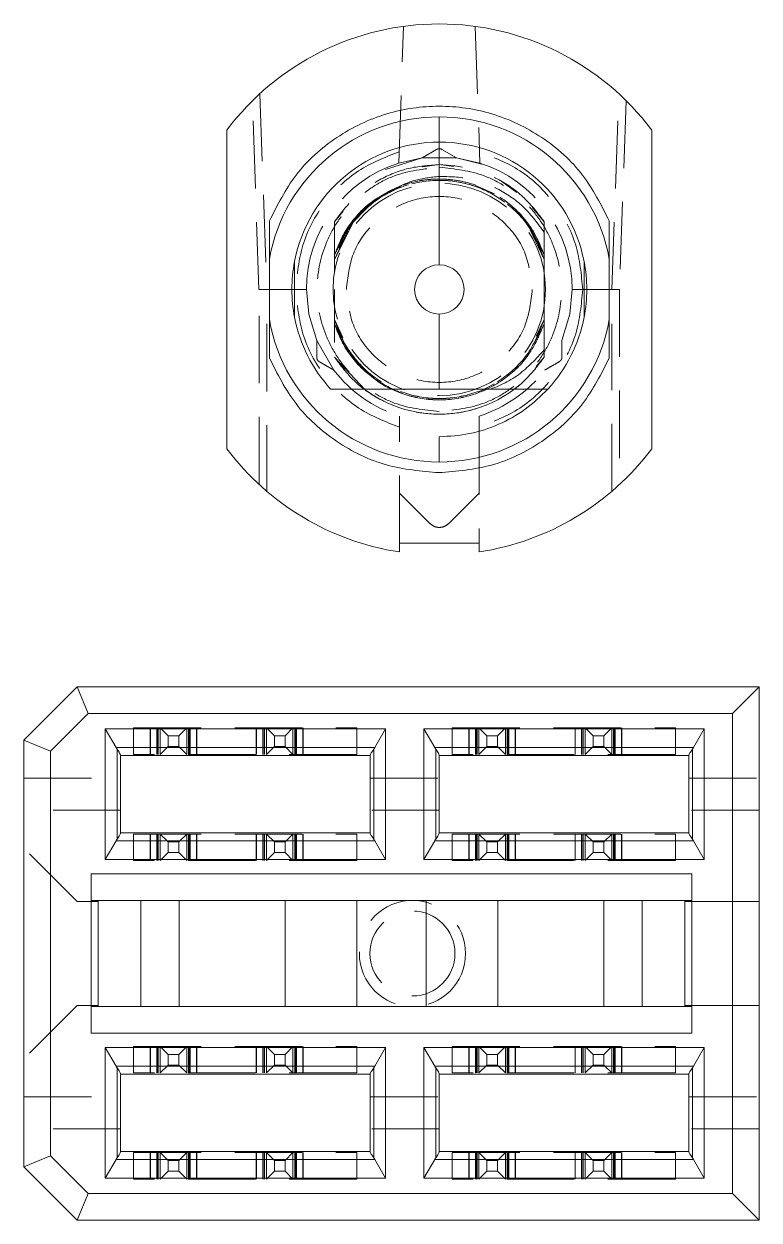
# Model space of a CAD drawing. Header units: millimetres. Extents: x 5 to 589, y 5 to 415.
# Drawn here: x 153.85 to 167.69, y 303.46 to 325.99 of the extents above; entities that cross this region are included whole.
import ezdxf

# ---------------------------------------------------------------- set-up
doc = ezdxf.new("R2010")
doc.units = ezdxf.units.MM
doc.linetypes.add('HIDDEN', pattern=[1.905, 1.27, -0.635])

msp = doc.modelspace()

# ---------------------------------------------------------------- linework, layer by layer
at = {"color": 7, "linetype": 'HIDDEN', "lineweight": 0}
for p, q in [((160.907, 323.369), (160.997, 325.943)), ((162.347, 325.943), (162.437, 323.369)), ((158.293, 324.675), (158.422, 320.989)), ((164.922, 320.989), (165.051, 324.675)), ((158.277, 320.989), (158.153, 324.541)), ((165.19, 324.541), (165.066, 320.989)), ((161.349, 323.468), (160.661, 323.248)), ((160.907, 323.369), (161.349, 323.468)), ((161.349, 323.468), (161.622, 323.625)), ((161.995, 323.468), (161.349, 323.468)), ((161.722, 323.625), (161.995, 323.468)), ((161.995, 323.468), (162.437, 323.369)), ((162.473, 323.349), (161.995, 323.468)), ((161.672, 323.339), (161.348, 323.298)), ((161.672, 323.339), (161.362, 323.3)), ((161.937, 323.306), (161.672, 323.339)), ((163.129, 322.813), (162.847, 323.024)), ((162.712, 322.79), (162.351, 322.948)), ((159.862, 322.46), (159.697, 322.262)), ((159.814, 322.402), (159.697, 322.262)), ((163.647, 322.262), (163.418, 322.536)), ((159.697, 321.99), (159.697, 322.262)), ((159.697, 322.262), (159.697, 321.64)), ((159.697, 321.555), (160.058, 322.26)), ((159.697, 321.64), (159.961, 322.154)), ((159.961, 322.154), (159.697, 321.64)), ((159.697, 321.64), (159.961, 322.154)), ((163.647, 321.64), (163.384, 322.152)), ((163.384, 322.111), (163.647, 321.555)), ((163.647, 321.555), (163.384, 322.111)), ((163.384, 322.111), (163.647, 321.555)), ((163.647, 321.555), (163.384, 322.111)), ((163.647, 321.64), (163.647, 322.262)), ((159.927, 322.087), (159.697, 321.64)), ((159.697, 321.555), (159.948, 322.087)), ((159.948, 322.087), (159.697, 321.555)), ((159.697, 321.555), (159.948, 322.087)), ((159.948, 322.087), (159.697, 321.555)), ((159.697, 321.555), (159.918, 322.025)), ((159.918, 322.025), (159.697, 321.555)), ((163.647, 321.304), (163.647, 322.062)), ((163.647, 322.062), (163.647, 321.64)), ((158.947, 321.513), (158.947, 321.513)), ((159.697, 321.555), (159.697, 321.304)), ((163.647, 320.674), (163.647, 321.304)), ((158.422, 320.989), (158.278, 320.989)), ((158.278, 317.318), (158.278, 320.989)), ((158.972, 320.989), (158.422, 320.989)), ((158.972, 320.989), (159.172, 320.989)), ((159.697, 320.989), (159.697, 320.721)), ((164.172, 320.989), (164.372, 320.989)), ((164.922, 320.989), (164.372, 320.989)), ((164.922, 320.989), (165.066, 320.989)), ((165.066, 320.989), (165.066, 317.318)), ((159.697, 320.907), (159.697, 320.674)), ((159.697, 320.674), (159.697, 320.423)), ((163.647, 319.715), (163.647, 320.674)), ((158.422, 320.339), (158.422, 317.189)), ((159.857, 320.084), (159.697, 320.423)), ((159.697, 320.423), (159.857, 320.084)), ((159.697, 319.988), (159.697, 320.338)), ((159.991, 319.766), (159.697, 320.338)), ((159.991, 319.766), (159.697, 320.338)), ((159.697, 320.338), (159.821, 320.097)), ((163.485, 320.023), (163.647, 320.338)), ((163.647, 320.423), (163.497, 320.106)), ((163.499, 320.11), (163.647, 320.423)), ((163.647, 319.988), (163.647, 320.338)), ((163.647, 320.338), (163.647, 319.988)), ((164.922, 317.189), (164.922, 320.339)), ((159.364, 320.029), (159.686, 319.47)), ((163.98, 320.029), (163.98, 319.714)), ((160.274, 319.1), (159.697, 319.715)), ((159.697, 319.715), (159.895, 319.479)), ((163.498, 319.537), (163.647, 319.715)), ((159.686, 319.47), (159.414, 319.627)), ((160.922, 316.214), (160.922, 318.395)), ((162.422, 318.395), (162.422, 316.214)), ((161.495, 316.581), (160.922, 317.154)), ((162.422, 317.154), (161.849, 316.581)), ((155.917, 312.234), (155.917, 312.734)), ((155.917, 312.734), (160.117, 312.734)), ((156.227, 312.734), (156.227, 312.234)), ((156.232, 312.234), (156.232, 312.734)), ((156.352, 312.234), (156.352, 312.734)), ((156.352, 312.734), (156.352, 312.234)), ((156.372, 312.734), (156.372, 312.234)), ((156.382, 312.234), (156.382, 312.734)), ((156.382, 312.234), (156.382, 312.734)), ((156.417, 312.234), (156.417, 312.734)), ((156.417, 312.734), (156.567, 312.584)), ((156.917, 312.734), (156.767, 312.584)), ((156.917, 312.734), (156.917, 312.234)), ((156.952, 312.734), (156.952, 312.234)), ((156.952, 312.734), (156.952, 312.234)), ((156.962, 312.734), (156.962, 312.234)), ((156.981, 312.234), (156.981, 312.734)), ((156.982, 312.734), (156.982, 312.234)), ((157.102, 312.734), (157.102, 312.234)), ((157.107, 312.234), (157.107, 312.734)), ((158.227, 312.734), (158.227, 312.234)), ((158.232, 312.234), (158.232, 312.734)), ((158.352, 312.234), (158.352, 312.734)), ((158.352, 312.734), (158.352, 312.234)), ((158.372, 312.734), (158.372, 312.234)), ((158.382, 312.234), (158.382, 312.734)), ((158.382, 312.234), (158.382, 312.734)), ((158.417, 312.234), (158.417, 312.734)), ((158.417, 312.734), (158.567, 312.584)), ((158.767, 312.584), (158.917, 312.734)), ((158.917, 312.734), (158.917, 312.234)), ((158.952, 312.734), (158.952, 312.234)), ((158.952, 312.734), (158.952, 312.234)), ((158.962, 312.734), (158.962, 312.234)), ((158.981, 312.234), (158.981, 312.734)), ((158.982, 312.734), (158.982, 312.234)), ((159.102, 312.734), (159.102, 312.234)), ((159.107, 312.234), (159.107, 312.734)), ((160.117, 312.734), (160.117, 312.234)), ((161.917, 312.234), (161.917, 312.734)), ((161.917, 312.734), (166.117, 312.734)), ((162.227, 312.734), (162.227, 312.234)), ((162.232, 312.234), (162.232, 312.734)), ((162.352, 312.234), (162.352, 312.734)), ((162.352, 312.734), (162.352, 312.234)), ((162.372, 312.734), (162.372, 312.234)), ((162.382, 312.234), (162.382, 312.734)), ((162.382, 312.234), (162.382, 312.734)), ((162.417, 312.234), (162.417, 312.734)), ((162.417, 312.734), (162.567, 312.584)), ((162.917, 312.734), (162.767, 312.584)), ((162.917, 312.734), (162.917, 312.234)), ((162.952, 312.734), (162.952, 312.234)), ((162.952, 312.734), (162.952, 312.234)), ((162.962, 312.734), (162.962, 312.234)), ((162.981, 312.234), (162.981, 312.734)), ((162.982, 312.734), (162.982, 312.234)), ((163.102, 312.734), (163.102, 312.234)), ((163.107, 312.234), (163.107, 312.734)), ((164.227, 312.734), (164.227, 312.234)), ((164.232, 312.234), (164.232, 312.734)), ((164.352, 312.234), (164.352, 312.734)), ((164.352, 312.734), (164.352, 312.234)), ((164.372, 312.734), (164.372, 312.234)), ((164.382, 312.234), (164.382, 312.734)), ((164.382, 312.234), (164.382, 312.734)), ((164.417, 312.234), (164.417, 312.734)), ((164.417, 312.734), (164.567, 312.584)), ((164.767, 312.584), (164.917, 312.734)), ((164.917, 312.734), (164.917, 312.234)), ((164.952, 312.734), (164.952, 312.234)), ((164.952, 312.734), (164.952, 312.234)), ((164.962, 312.734), (164.962, 312.234)), ((164.981, 312.234), (164.981, 312.734)), ((164.982, 312.734), (164.982, 312.234)), ((165.102, 312.734), (165.102, 312.234)), ((165.107, 312.234), (165.107, 312.734)), ((166.117, 312.734), (166.117, 312.234)), ((156.767, 312.584), (156.567, 312.584)), ((156.567, 312.584), (156.567, 312.384)), ((156.767, 312.584), (156.767, 312.384)), ((158.567, 312.584), (158.767, 312.584)), ((158.567, 312.584), (158.567, 312.384)), ((158.767, 312.584), (158.767, 312.384)), ((162.767, 312.584), (162.567, 312.584)), ((162.567, 312.584), (162.567, 312.384)), ((162.767, 312.584), (162.767, 312.384)), ((164.567, 312.584), (164.767, 312.584)), ((164.567, 312.584), (164.567, 312.384)), ((164.767, 312.584), (164.767, 312.384)), ((160.117, 312.234), (155.917, 312.234)), ((156.417, 312.234), (156.567, 312.384)), ((156.567, 312.384), (156.767, 312.384)), ((156.767, 312.384), (156.917, 312.234)), ((158.567, 312.384), (158.417, 312.234)), ((158.567, 312.384), (158.767, 312.384)), ((158.767, 312.384), (158.917, 312.234)), ((166.117, 312.234), (161.917, 312.234)), ((162.417, 312.234), (162.567, 312.384)), ((162.567, 312.384), (162.767, 312.384)), ((162.767, 312.384), (162.917, 312.234)), ((164.567, 312.384), (164.417, 312.234)), ((164.567, 312.384), (164.767, 312.384)), ((164.767, 312.384), (164.917, 312.234)), ((153.852, 311.784), (155.672, 311.784)), ((160.372, 311.784), (161.672, 311.784)), ((166.372, 311.784), (167.692, 311.784)), ((155.672, 311.184), (153.852, 311.184)), ((161.672, 311.184), (160.372, 311.184)), ((167.692, 311.184), (166.372, 311.184)), ((155.917, 310.234), (155.917, 310.734)), ((155.917, 310.734), (160.117, 310.734)), ((156.227, 310.734), (156.227, 310.234)), ((156.232, 310.234), (156.232, 310.734)), ((156.352, 310.234), (156.352, 310.734)), ((156.352, 310.734), (156.352, 310.234)), ((156.372, 310.734), (156.372, 310.234)), ((156.382, 310.234), (156.382, 310.734)), ((156.382, 310.234), (156.382, 310.734)), ((156.417, 310.234), (156.417, 310.734)), ((156.417, 310.734), (156.567, 310.584)), ((156.917, 310.734), (156.767, 310.584)), ((156.917, 310.734), (156.917, 310.234)), ((156.952, 310.734), (156.952, 310.234)), ((156.952, 310.734), (156.952, 310.234)), ((156.962, 310.734), (156.962, 310.234)), ((156.981, 310.234), (156.981, 310.734)), ((156.982, 310.734), (156.982, 310.234)), ((157.102, 310.734), (157.102, 310.234)), ((157.107, 310.234), (157.107, 310.734)), ((158.227, 310.734), (158.227, 310.234)), ((158.232, 310.234), (158.232, 310.734)), ((158.352, 310.234), (158.352, 310.734)), ((158.352, 310.734), (158.352, 310.234)), ((158.372, 310.734), (158.372, 310.234)), ((158.382, 310.234), (158.382, 310.734)), ((158.382, 310.234), (158.382, 310.734)), ((158.417, 310.234), (158.417, 310.734)), ((158.417, 310.734), (158.567, 310.584)), ((158.767, 310.584), (158.917, 310.734)), ((158.917, 310.734), (158.917, 310.234)), ((158.952, 310.734), (158.952, 310.234)), ((158.952, 310.734), (158.952, 310.234)), ((158.962, 310.734), (158.962, 310.234)), ((158.981, 310.234), (158.981, 310.734)), ((158.982, 310.734), (158.982, 310.234)), ((159.102, 310.734), (159.102, 310.234)), ((159.107, 310.234), (159.107, 310.734)), ((160.117, 310.734), (160.117, 310.234)), ((161.917, 310.234), (161.917, 310.734)), ((161.917, 310.734), (166.117, 310.734)), ((162.227, 310.734), (162.227, 310.234)), ((162.232, 310.234), (162.232, 310.734)), ((162.352, 310.234), (162.352, 310.734)), ((162.352, 310.734), (162.352, 310.234)), ((162.372, 310.734), (162.372, 310.234)), ((162.382, 310.234), (162.382, 310.734)), ((162.382, 310.234), (162.382, 310.734)), ((162.417, 310.234), (162.417, 310.734)), ((162.417, 310.734), (162.567, 310.584)), ((162.917, 310.734), (162.767, 310.584)), ((162.917, 310.734), (162.917, 310.234)), ((162.952, 310.734), (162.952, 310.234)), ((162.952, 310.734), (162.952, 310.234)), ((162.962, 310.734), (162.962, 310.234)), ((162.981, 310.234), (162.981, 310.734)), ((162.982, 310.734), (162.982, 310.234)), ((163.102, 310.734), (163.102, 310.234)), ((163.107, 310.234), (163.107, 310.734)), ((164.227, 310.734), (164.227, 310.234)), ((164.232, 310.234), (164.232, 310.734)), ((164.352, 310.234), (164.352, 310.734)), ((164.352, 310.734), (164.352, 310.234)), ((164.372, 310.734), (164.372, 310.234)), ((164.382, 310.234), (164.382, 310.734)), ((164.382, 310.234), (164.382, 310.734)), ((164.417, 310.234), (164.417, 310.734)), ((164.417, 310.734), (164.567, 310.584)), ((164.767, 310.584), (164.917, 310.734)), ((164.917, 310.734), (164.917, 310.234)), ((164.952, 310.734), (164.952, 310.234)), ((164.952, 310.734), (164.952, 310.234)), ((164.962, 310.734), (164.962, 310.234)), ((164.981, 310.234), (164.981, 310.734)), ((164.982, 310.734), (164.982, 310.234)), ((165.102, 310.734), (165.102, 310.234)), ((165.107, 310.234), (165.107, 310.734)), ((166.117, 310.734), (166.117, 310.234)), ((154.852, 309.464), (153.852, 310.464)), ((156.567, 310.584), (156.567, 310.384)), ((156.767, 310.584), (156.567, 310.584)), ((156.767, 310.584), (156.767, 310.384)), ((158.567, 310.584), (158.767, 310.584)), ((158.567, 310.584), (158.567, 310.384)), ((158.767, 310.584), (158.767, 310.384)), ((162.767, 310.584), (162.567, 310.584)), ((162.567, 310.584), (162.567, 310.384)), ((162.767, 310.584), (162.767, 310.384)), ((164.567, 310.584), (164.767, 310.584)), ((164.567, 310.584), (164.567, 310.384)), ((164.767, 310.584), (164.767, 310.384)), ((160.117, 310.234), (155.917, 310.234)), ((156.417, 310.234), (156.567, 310.384)), ((156.567, 310.384), (156.767, 310.384)), ((156.767, 310.384), (156.917, 310.234)), ((158.567, 310.384), (158.417, 310.234)), ((158.567, 310.384), (158.767, 310.384)), ((158.767, 310.384), (158.917, 310.234)), ((166.117, 310.234), (161.917, 310.234)), ((162.417, 310.234), (162.567, 310.384)), ((162.567, 310.384), (162.767, 310.384)), ((162.767, 310.384), (162.917, 310.234)), ((164.567, 310.384), (164.417, 310.234)), ((164.567, 310.384), (164.767, 310.384)), ((164.767, 310.384), (164.917, 310.234)), ((155.116, 309.464), (154.852, 309.464)), ((167.692, 309.464), (166.428, 309.464)), ((154.852, 307.504), (153.852, 306.504)), ((154.852, 307.504), (155.116, 307.504)), ((167.692, 307.504), (166.428, 307.504)), ((155.917, 306.234), (155.917, 306.734)), ((155.917, 306.734), (160.117, 306.734)), ((156.227, 306.734), (156.227, 306.234)), ((156.232, 306.234), (156.232, 306.734)), ((156.352, 306.234), (156.352, 306.734)), ((156.352, 306.734), (156.352, 306.234)), ((156.372, 306.734), (156.372, 306.234)), ((156.382, 306.234), (156.382, 306.734)), ((156.382, 306.234), (156.382, 306.734)), ((156.417, 306.234), (156.417, 306.734)), ((156.417, 306.734), (156.567, 306.584)), ((156.567, 306.584), (156.567, 306.384)), ((156.767, 306.584), (156.567, 306.584)), ((156.917, 306.734), (156.767, 306.584)), ((156.767, 306.584), (156.767, 306.384)), ((156.917, 306.734), (156.917, 306.234)), ((156.952, 306.734), (156.952, 306.234)), ((156.952, 306.734), (156.952, 306.234)), ((156.962, 306.734), (156.962, 306.234)), ((156.981, 306.234), (156.981, 306.734)), ((156.982, 306.734), (156.982, 306.234)), ((157.102, 306.734), (157.102, 306.234)), ((157.107, 306.234), (157.107, 306.734)), ((158.227, 306.734), (158.227, 306.234)), ((158.232, 306.234), (158.232, 306.734)), ((158.352, 306.234), (158.352, 306.734)), ((158.352, 306.734), (158.352, 306.234)), ((158.372, 306.734), (158.372, 306.234)), ((158.382, 306.234), (158.382, 306.734)), ((158.382, 306.234), (158.382, 306.734)), ((158.417, 306.234), (158.417, 306.734)), ((158.417, 306.734), (158.567, 306.584)), ((158.567, 306.584), (158.767, 306.584)), ((158.567, 306.584), (158.567, 306.384)), ((158.767, 306.584), (158.917, 306.734)), ((158.767, 306.584), (158.767, 306.384)), ((158.917, 306.734), (158.917, 306.234)), ((158.952, 306.734), (158.952, 306.234)), ((158.952, 306.734), (158.952, 306.234)), ((158.962, 306.734), (158.962, 306.234)), ((158.981, 306.234), (158.981, 306.734)), ((158.982, 306.734), (158.982, 306.234)), ((159.102, 306.734), (159.102, 306.234)), ((159.107, 306.234), (159.107, 306.734)), ((160.117, 306.734), (160.117, 306.234)), ((161.917, 306.234), (161.917, 306.734)), ((161.917, 306.734), (166.117, 306.734)), ((162.227, 306.734), (162.227, 306.234)), ((162.232, 306.234), (162.232, 306.734)), ((162.352, 306.234), (162.352, 306.734)), ((162.352, 306.734), (162.352, 306.234)), ((162.372, 306.734), (162.372, 306.234)), ((162.382, 306.234), (162.382, 306.734)), ((162.382, 306.234), (162.382, 306.734)), ((162.417, 306.234), (162.417, 306.734)), ((162.417, 306.734), (162.567, 306.584)), ((162.767, 306.584), (162.567, 306.584)), ((162.567, 306.584), (162.567, 306.384)), ((162.917, 306.734), (162.767, 306.584)), ((162.767, 306.584), (162.767, 306.384)), ((162.917, 306.734), (162.917, 306.234)), ((162.952, 306.734), (162.952, 306.234)), ((162.952, 306.734), (162.952, 306.234)), ((162.962, 306.734), (162.962, 306.234)), ((162.981, 306.234), (162.981, 306.734)), ((162.982, 306.734), (162.982, 306.234)), ((163.102, 306.734), (163.102, 306.234)), ((163.107, 306.234), (163.107, 306.734)), ((164.227, 306.734), (164.227, 306.234)), ((164.232, 306.234), (164.232, 306.734)), ((164.352, 306.234), (164.352, 306.734)), ((164.352, 306.734), (164.352, 306.234)), ((164.372, 306.734), (164.372, 306.234)), ((164.382, 306.234), (164.382, 306.734)), ((164.382, 306.234), (164.382, 306.734)), ((164.417, 306.234), (164.417, 306.734)), ((164.417, 306.734), (164.567, 306.584)), ((164.567, 306.584), (164.767, 306.584)), ((164.567, 306.584), (164.567, 306.384)), ((164.767, 306.584), (164.917, 306.734)), ((164.767, 306.584), (164.767, 306.384)), ((164.917, 306.734), (164.917, 306.234)), ((164.952, 306.734), (164.952, 306.234)), ((164.952, 306.734), (164.952, 306.234)), ((164.962, 306.734), (164.962, 306.234)), ((164.981, 306.234), (164.981, 306.734)), ((164.982, 306.734), (164.982, 306.234)), ((165.102, 306.734), (165.102, 306.234)), ((165.107, 306.234), (165.107, 306.734)), ((166.117, 306.734), (166.117, 306.234)), ((156.417, 306.234), (156.567, 306.384)), ((156.567, 306.384), (156.767, 306.384)), ((156.767, 306.384), (156.917, 306.234)), ((158.567, 306.384), (158.417, 306.234)), ((158.567, 306.384), (158.767, 306.384)), ((158.767, 306.384), (158.917, 306.234)), ((162.417, 306.234), (162.567, 306.384)), ((162.567, 306.384), (162.767, 306.384)), ((162.767, 306.384), (162.917, 306.234)), ((164.567, 306.384), (164.417, 306.234)), ((164.567, 306.384), (164.767, 306.384)), ((164.767, 306.384), (164.917, 306.234)), ((160.117, 306.234), (155.917, 306.234)), ((166.117, 306.234), (161.917, 306.234)), ((153.852, 305.784), (155.672, 305.784)), ((160.372, 305.784), (161.672, 305.784)), ((166.372, 305.784), (167.692, 305.784)), ((155.672, 305.184), (153.852, 305.184)), ((161.672, 305.184), (160.372, 305.184)), ((167.692, 305.184), (166.372, 305.184)), ((155.917, 304.234), (155.917, 304.734)), ((155.917, 304.734), (160.117, 304.734)), ((156.227, 304.734), (156.227, 304.234)), ((156.232, 304.234), (156.232, 304.734)), ((156.352, 304.234), (156.352, 304.734)), ((156.352, 304.734), (156.352, 304.234)), ((156.372, 304.734), (156.372, 304.234)), ((156.382, 304.234), (156.382, 304.734)), ((156.382, 304.234), (156.382, 304.734)), ((156.417, 304.234), (156.417, 304.734)), ((156.417, 304.734), (156.567, 304.584)), ((156.567, 304.584), (156.567, 304.384)), ((156.767, 304.584), (156.567, 304.584)), ((156.917, 304.734), (156.767, 304.584)), ((156.767, 304.584), (156.767, 304.384)), ((156.917, 304.734), (156.917, 304.234)), ((156.952, 304.734), (156.952, 304.234)), ((156.952, 304.734), (156.952, 304.234)), ((156.962, 304.734), (156.962, 304.234)), ((156.981, 304.234), (156.981, 304.734)), ((156.982, 304.734), (156.982, 304.234)), ((157.102, 304.734), (157.102, 304.234)), ((157.107, 304.234), (157.107, 304.734)), ((158.227, 304.734), (158.227, 304.234)), ((158.232, 304.234), (158.232, 304.734)), ((158.352, 304.234), (158.352, 304.734)), ((158.352, 304.734), (158.352, 304.234)), ((158.372, 304.734), (158.372, 304.234)), ((158.382, 304.234), (158.382, 304.734)), ((158.382, 304.234), (158.382, 304.734)), ((158.417, 304.234), (158.417, 304.734)), ((158.417, 304.734), (158.567, 304.584)), ((158.567, 304.584), (158.767, 304.584)), ((158.567, 304.584), (158.567, 304.384)), ((158.767, 304.584), (158.917, 304.734)), ((158.767, 304.584), (158.767, 304.384)), ((158.917, 304.734), (158.917, 304.234)), ((158.952, 304.734), (158.952, 304.234)), ((158.952, 304.734), (158.952, 304.234)), ((158.962, 304.734), (158.962, 304.234)), ((158.981, 304.234), (158.981, 304.734)), ((158.982, 304.734), (158.982, 304.234)), ((159.102, 304.734), (159.102, 304.234)), ((159.107, 304.234), (159.107, 304.734)), ((160.117, 304.734), (160.117, 304.234)), ((161.917, 304.234), (161.917, 304.734)), ((161.917, 304.734), (166.117, 304.734)), ((162.227, 304.734), (162.227, 304.234)), ((162.232, 304.234), (162.232, 304.734)), ((162.352, 304.234), (162.352, 304.734)), ((162.352, 304.734), (162.352, 304.234)), ((162.372, 304.734), (162.372, 304.234)), ((162.382, 304.234), (162.382, 304.734)), ((162.382, 304.234), (162.382, 304.734)), ((162.417, 304.234), (162.417, 304.734)), ((162.417, 304.734), (162.567, 304.584)), ((162.767, 304.584), (162.567, 304.584)), ((162.567, 304.584), (162.567, 304.384)), ((162.917, 304.734), (162.767, 304.584)), ((162.767, 304.584), (162.767, 304.384)), ((162.917, 304.734), (162.917, 304.234)), ((162.952, 304.734), (162.952, 304.234)), ((162.952, 304.734), (162.952, 304.234)), ((162.962, 304.734), (162.962, 304.234)), ((162.981, 304.234), (162.981, 304.734)), ((162.982, 304.734), (162.982, 304.234)), ((163.102, 304.734), (163.102, 304.234)), ((163.107, 304.234), (163.107, 304.734)), ((164.227, 304.734), (164.227, 304.234)), ((164.232, 304.234), (164.232, 304.734)), ((164.352, 304.234), (164.352, 304.734)), ((164.352, 304.734), (164.352, 304.234)), ((164.372, 304.734), (164.372, 304.234)), ((164.382, 304.234), (164.382, 304.734)), ((164.382, 304.234), (164.382, 304.734)), ((164.417, 304.234), (164.417, 304.734)), ((164.417, 304.734), (164.567, 304.584)), ((164.567, 304.584), (164.767, 304.584)), ((164.567, 304.584), (164.567, 304.384)), ((164.767, 304.584), (164.917, 304.734)), ((164.767, 304.584), (164.767, 304.384)), ((164.917, 304.734), (164.917, 304.234)), ((164.952, 304.734), (164.952, 304.234)), ((164.952, 304.734), (164.952, 304.234)), ((164.962, 304.734), (164.962, 304.234)), ((164.981, 304.234), (164.981, 304.734)), ((164.982, 304.734), (164.982, 304.234)), ((165.102, 304.734), (165.102, 304.234)), ((165.107, 304.234), (165.107, 304.734)), ((166.117, 304.734), (166.117, 304.234)), ((156.417, 304.234), (156.567, 304.384)), ((156.567, 304.384), (156.767, 304.384)), ((156.767, 304.384), (156.917, 304.234)), ((158.567, 304.384), (158.417, 304.234)), ((158.567, 304.384), (158.767, 304.384)), ((158.767, 304.384), (158.917, 304.234)), ((162.417, 304.234), (162.567, 304.384)), ((162.567, 304.384), (162.767, 304.384)), ((162.767, 304.384), (162.917, 304.234)), ((164.567, 304.384), (164.417, 304.234)), ((164.567, 304.384), (164.767, 304.384)), ((164.767, 304.384), (164.917, 304.234)), ((160.117, 304.234), (155.917, 304.234)), ((166.117, 304.234), (161.917, 304.234))]:
    msp.add_line(p, q, dxfattribs=at)
at = {"color": 7, "linetype": 'Continuous', "lineweight": 15}
for p, q in [((161.672, 323.764), (161.672, 324.239)), ((157.672, 323.989), (157.672, 317.989)), ((165.672, 317.989), (165.672, 323.989)), ((161.672, 323.764), (161.672, 321.454)), ((161.672, 320.524), (161.672, 319.114)), ((161.672, 317.739), (161.672, 318.214)), ((160.922, 316.214), (162.422, 316.214)), ((160.922, 316.045), (160.922, 316.214)), ((162.422, 316.045), (162.422, 316.214)), ((154.852, 313.504), (153.852, 312.504)), ((155.059, 313.004), (154.852, 313.504)), ((167.692, 313.504), (154.852, 313.504)), ((167.692, 313.504), (167.192, 313.004)), ((167.692, 303.464), (167.692, 313.504)), ((154.352, 312.297), (155.059, 313.004)), ((167.192, 313.004), (155.059, 313.004)), ((167.192, 303.964), (167.192, 313.004)), ((155.383, 312.714), (160.661, 312.714)), ((155.383, 312.714), (155.587, 312.36)), ((155.383, 310.254), (155.383, 312.714)), ((160.661, 312.714), (160.456, 312.36)), ((160.661, 312.714), (160.661, 310.254)), ((161.383, 312.714), (166.661, 312.714)), ((161.383, 310.254), (161.383, 312.714)), ((161.383, 312.714), (161.587, 312.36)), ((166.661, 312.714), (166.456, 312.36)), ((166.661, 312.714), (166.661, 310.254)), ((154.352, 312.297), (153.852, 312.504)), ((153.852, 304.464), (153.852, 312.504)), ((154.352, 312.297), (154.352, 304.671)), ((160.456, 312.36), (155.587, 312.36)), ((155.605, 312.332), (155.605, 310.635)), ((155.672, 310.749), (155.672, 312.219)), ((160.372, 312.214), (155.672, 312.214)), ((160.372, 310.749), (160.372, 312.219)), ((160.439, 312.332), (160.439, 310.635)), ((166.456, 312.36), (161.587, 312.36)), ((161.605, 312.332), (161.605, 310.635)), ((161.672, 310.749), (161.672, 312.219)), ((166.372, 312.214), (161.672, 312.214)), ((166.372, 310.749), (166.372, 312.219)), ((166.439, 312.332), (166.439, 310.635)), ((160.372, 310.754), (155.672, 310.754)), ((166.372, 310.754), (161.672, 310.754)), ((155.587, 310.607), (155.383, 310.254)), ((155.587, 310.607), (160.456, 310.607)), ((160.456, 310.607), (160.661, 310.254)), ((161.383, 310.254), (161.587, 310.607)), ((161.587, 310.607), (166.456, 310.607)), ((166.456, 310.607), (166.661, 310.254)), ((160.661, 310.254), (155.383, 310.254)), ((166.661, 310.254), (161.383, 310.254)), ((155.116, 309.984), (166.428, 309.984)), ((155.116, 306.984), (155.116, 309.984)), ((166.428, 309.984), (166.428, 306.984)), ((155.116, 309.484), (166.428, 309.484)), ((155.252, 309.464), (155.116, 309.464)), ((155.252, 309.484), (155.252, 309.464)), ((155.252, 307.504), (155.252, 309.464)), ((156.052, 307.484), (156.052, 309.484)), ((156.772, 307.484), (156.772, 309.484)), ((158.772, 307.484), (158.772, 309.484)), ((160.122, 307.484), (160.122, 309.484)), ((161.422, 307.484), (161.422, 309.484)), ((162.772, 307.484), (162.772, 309.484)), ((164.772, 309.484), (164.772, 307.484)), ((165.492, 309.484), (165.492, 307.484)), ((166.292, 309.484), (166.292, 309.464)), ((166.428, 309.464), (166.292, 309.464)), ((166.292, 307.504), (166.292, 309.464)), ((155.252, 307.504), (155.116, 307.504)), ((155.116, 307.484), (166.428, 307.484)), ((155.252, 307.504), (155.252, 307.484)), ((166.292, 307.504), (166.292, 307.484)), ((166.428, 307.504), (166.292, 307.504)), ((166.428, 306.984), (155.116, 306.984)), ((155.383, 306.714), (160.661, 306.714)), ((155.383, 304.254), (155.383, 306.714)), ((155.383, 306.714), (155.587, 306.36)), ((160.456, 306.36), (160.661, 306.714)), ((160.661, 306.714), (160.661, 304.254)), ((161.383, 306.714), (166.661, 306.714)), ((161.383, 304.254), (161.383, 306.714)), ((161.383, 306.714), (161.587, 306.36)), ((166.661, 306.714), (166.456, 306.36)), ((166.661, 306.714), (166.661, 304.254)), ((155.587, 306.36), (160.456, 306.36)), ((161.587, 306.36), (166.456, 306.36)), ((155.605, 306.332), (155.605, 304.635)), ((155.672, 304.749), (155.672, 306.219)), ((155.672, 306.214), (160.372, 306.214)), ((160.372, 306.219), (160.372, 304.749)), ((160.439, 306.332), (160.439, 304.635)), ((161.605, 306.332), (161.605, 304.635)), ((161.672, 304.749), (161.672, 306.219)), ((161.672, 306.214), (166.372, 306.214)), ((166.372, 306.219), (166.372, 304.749)), ((166.439, 306.332), (166.439, 304.635)), ((153.852, 304.464), (154.352, 304.671)), ((154.352, 304.671), (155.059, 303.964)), ((155.587, 304.607), (155.383, 304.254)), ((155.587, 304.607), (160.456, 304.607)), ((160.372, 304.754), (155.672, 304.754)), ((160.456, 304.607), (160.661, 304.254)), ((161.587, 304.607), (161.383, 304.254)), ((161.587, 304.607), (166.456, 304.607)), ((166.372, 304.754), (161.672, 304.754)), ((166.456, 304.607), (166.661, 304.254)), ((154.852, 303.464), (153.852, 304.464)), ((160.661, 304.254), (155.383, 304.254)), ((166.661, 304.254), (161.383, 304.254)), ((155.059, 303.964), (154.852, 303.464)), ((155.059, 303.964), (167.192, 303.964)), ((167.692, 303.464), (167.192, 303.964)), ((167.692, 303.464), (154.852, 303.464))]:
    msp.add_line(p, q, dxfattribs=at)
at = {"color": 7, "linetype": 'HIDDEN', "lineweight": 0, "flags": 128}
for points in [[(162.699, 322.768), (162.699, 322.768)], [(159.697, 322.262), (159.697, 322.262)], [(163.647, 322.262), (163.647, 322.262)], [(163.647, 322.262), (163.647, 322.262)], [(163.647, 322.262), (163.647, 322.262)], [(163.647, 322.262), (163.647, 322.262)], [(163.647, 322.262), (163.647, 322.262)], [(163.647, 322.262), (163.647, 322.262)], [(163.647, 322.262), (163.647, 322.262)], [(163.451, 322.016), (163.451, 322.016)], [(159.697, 321.555), (159.697, 321.555)], [(159.697, 321.555), (159.697, 321.555)], [(159.697, 321.555), (159.697, 321.555)], [(159.697, 321.555), (159.697, 321.555)], [(159.697, 321.555), (159.697, 321.555)], [(159.697, 321.555), (159.697, 321.555)], [(159.697, 321.555), (159.697, 321.555)], [(159.697, 321.555), (159.697, 321.555)], [(163.647, 321.304), (163.647, 321.304)], [(159.364, 320.029), (159.216, 320.523), (159.172, 320.997)], [(164.172, 320.989), (164.128, 320.523), (163.98, 320.029)], [(163.647, 320.674), (163.647, 320.674)], [(159.697, 320.423), (159.697, 320.423)], [(159.697, 320.423), (159.697, 320.423)], [(159.697, 320.423), (159.697, 320.423)], [(159.697, 320.423), (159.697, 320.423)], [(159.697, 320.423), (159.697, 320.423)], [(159.697, 319.715), (159.697, 319.715)], [(163.647, 319.715), (163.647, 319.715)], [(163.647, 319.715), (163.647, 319.715)], [(163.647, 319.715), (163.647, 319.715)], [(163.647, 319.715), (163.647, 319.715)], [(163.647, 319.715), (163.647, 319.715)], [(163.647, 319.715), (163.647, 319.715)], [(163.647, 319.715), (163.647, 319.715)], [(163.647, 319.715), (163.647, 319.715)], [(162.448, 319.06), (162.419, 319.056), (162.41, 319.056), (162.409, 319.056), (162.408, 319.056), (162.408, 319.057), (162.408, 319.057), (162.408, 319.057), (162.408, 319.057), (162.408, 319.057), (162.408, 319.057), (162.408, 319.057), (162.408, 319.057), (162.408, 319.056), (162.408, 319.056), (162.408, 319.056), (162.408, 319.056), (162.408, 319.056), (162.408, 319.056), (162.408, 319.056), (162.408, 319.057), (162.408, 319.057), (162.408, 319.057), (162.408, 319.057), (162.408, 319.057), (162.408, 319.057), (162.408, 319.057), (162.408, 319.057), (162.408, 319.057), (162.408, 319.058), (162.408, 319.058), (162.411, 319.061), (162.541, 319.125), (162.704, 319.212)]]:
    msp.add_lwpolyline(points, dxfattribs=at)
at = {"color": 7, "linetype": 'HIDDEN', "lineweight": 0}
for centre, radius in [((161.672, 320.989), 2), ((161.167, 308.484), 1), ((161.167, 308.484), 0.8)]:
    msp.add_circle(centre, radius, dxfattribs=at)
at = {"color": 7, "linetype": 'Continuous', "lineweight": 15}
for radius, start, end in [(5, 36.8699, 143.1301), (3.25, 90, 169.9367), (3.25, 10.0633, 90), (2.775, 90, 169.1071), (2.775, 10.8929, 90), (2.775, 169.1068, 190.8929), (0.465, 90, 270), (0.465, 270, 90), (2.775, 349.1067, 10.8938), (3.25, 190.0633, 270), (2.775, 190.8932, 222.5066), (3.25, 270, 349.9367), (2.775, 317.4934, 349.1071), (5, 216.8699, 261.3731), (5, 278.6269, 323.1301)]:
    msp.add_arc((161.672, 320.989), radius, start, end, dxfattribs=at)
at = {"color": 7, "linetype": 'HIDDEN', "lineweight": 0}
for radius, start, end in [(2.5, 107.8157, 180), (2.5, 0, 72.1843), (2.35, 233.5058, 327.1851), (2.5, 217.4202, 252.5424), (2.5, 287.4576, 322.5798)]:
    msp.add_arc((161.672, 320.989), radius, start, end, dxfattribs=at)
at = {"color": 7, "linetype": 'Continuous', "lineweight": 15}
for centre, start_param, end_param in [((155.791, 312.714), 2.356194, 2.438914), ((160.252, 312.714), 3.844272, 3.926991), ((161.791, 312.714), 2.356194, 2.438914), ((166.252, 312.714), 3.844272, 3.926991), ((155.791, 310.254), 0.702679, 0.785398), ((160.252, 310.254), 5.497787, 5.580506), ((161.791, 310.254), 0.702679, 0.785398), ((166.252, 310.254), 5.497787, 5.580506), ((155.791, 306.714), 2.356194, 2.438914), ((160.252, 306.714), 3.844272, 3.926991), ((161.791, 306.714), 2.356194, 2.438914), ((166.252, 306.714), 3.844272, 3.926991), ((155.791, 304.254), 0.702679, 0.785398), ((160.252, 304.254), 5.497787, 5.580506), ((161.791, 304.254), 0.702679, 0.785398), ((166.252, 304.254), 5.497787, 5.580506)]:
    msp.add_ellipse(centre, major_axis=(0, 0.5), ratio=0.57735, start_param=start_param, end_param=end_param, dxfattribs=at)
for points, knots in [([(158.472, 322.278), (158.623, 322.577), (158.932, 323.189), (159.715, 323.891), (160.655, 324.34), (161.672, 324.487), (162.689, 324.34), (163.629, 323.891), (164.412, 323.189), (164.721, 322.577), (164.872, 322.278)], [0, 0, 0, 0, 0.122204, 0.25, 0.377797, 0.499999, 0.622203, 0.75, 0.877796, 1, 1, 1, 1]), ([(158.472, 321.557), (158.472, 321.557), (158.472, 321.558), (158.472, 321.57), (158.472, 321.614), (158.472, 321.81), (158.472, 322.044), (158.472, 322.24), (158.472, 322.278)], [0, 0, 0, 0, 0.01693, 0.039297, 0.081697, 0.236194, 0.85216, 1, 1, 1, 1]), ([(164.872, 321.557), (164.872, 321.557), (164.872, 321.558), (164.872, 321.57), (164.872, 321.614), (164.872, 321.81), (164.872, 322.044), (164.872, 322.24), (164.872, 322.278)], [0, 0, 0, 0, 0.01693, 0.039297, 0.081697, 0.236194, 0.85216, 1, 1, 1, 1]), ([(158.472, 320.421), (158.472, 320.597), (158.472, 320.949), (158.472, 321.343), (158.472, 321.535), (158.472, 321.557)], [0, 0, 0, 0, 0.469096, 0.939612, 1, 1, 1, 1]), ([(158.947, 321.513), (158.947, 321.223), (158.947, 320.87), (158.947, 320.526), (158.947, 320.464)], [0, 0, 0, 0, 0.821481, 1, 1, 1, 1]), ([(164.397, 320.464), (164.397, 320.755), (164.397, 321.108), (164.397, 321.452), (164.397, 321.513)], [0, 0, 0, 0, 0.8215, 1, 1, 1, 1]), ([(164.872, 320.421), (164.872, 320.597), (164.872, 320.949), (164.872, 321.343), (164.872, 321.535), (164.872, 321.557)], [0, 0, 0, 0, 0.469096, 0.939612, 1, 1, 1, 1]), ([(158.472, 319.7), (158.472, 319.834), (158.472, 320.008), (158.472, 320.202), (158.472, 320.283), (158.472, 320.337), (158.472, 320.376), (158.472, 320.402), (158.472, 320.417), (158.472, 320.421), (158.472, 320.421), (158.472, 320.421)], [0, 0, 0, 0, 0.52193, 0.674709, 0.779639, 0.851735, 0.901662, 0.954568, 0.975882, 0.993094, 1, 1, 1, 1]), ([(164.872, 319.7), (164.872, 319.834), (164.872, 320.008), (164.872, 320.202), (164.872, 320.283), (164.872, 320.337), (164.872, 320.376), (164.872, 320.402), (164.872, 320.417), (164.872, 320.421), (164.872, 320.421), (164.872, 320.421)], [0, 0, 0, 0, 0.52193, 0.674709, 0.779639, 0.851735, 0.901662, 0.954568, 0.975882, 0.993094, 1, 1, 1, 1]), ([(161.666, 317.539), (161.332, 317.568), (160.65, 317.626), (159.712, 318.092), (158.931, 318.789), (158.623, 319.401), (158.472, 319.7)], [0, 0, 0, 0, 0.244423, 0.5, 0.755577, 1, 1, 1, 1]), ([(164.872, 319.7), (164.721, 319.4), (164.411, 318.787), (163.626, 318.089), (162.685, 317.623), (162, 317.567), (161.666, 317.539)], [0, 0, 0, 0, 0.244391, 0.500002, 0.755612, 1, 1, 1, 1]), ([(159.626, 319.114), (160.064, 319.114), (160.667, 319.114), (161.456, 319.114), (161.672, 319.114)], [0, 0, 0, 0, 0.725758, 1, 1, 1, 1]), ([(161.672, 319.114), (161.867, 319.114), (162.371, 319.114), (163.053, 319.114), (163.502, 319.114), (163.718, 319.114)], [0, 0, 0, 0, 0.246526, 0.638137, 1, 1, 1, 1]), ([(161.672, 318.214), (161.864, 318.225), (162.247, 318.248), (162.796, 318.433), (163.304, 318.713), (163.58, 318.98), (163.718, 319.114)], [0, 0, 0, 0, 0.250003, 0.500004, 0.749998, 1, 1, 1, 1]), ([(155.672, 312.219), (155.668, 312.23), (155.661, 312.251), (155.624, 312.305), (155.605, 312.332)], [0, 0, 0, 0, 0.493179, 1, 1, 1, 1]), ([(160.439, 312.332), (160.421, 312.306), (160.384, 312.252), (160.376, 312.23), (160.372, 312.219)], [0, 0, 0, 0, 0.497828, 1, 1, 1, 1]), ([(161.672, 312.219), (161.668, 312.23), (161.661, 312.251), (161.624, 312.305), (161.605, 312.332)], [0, 0, 0, 0, 0.493179, 1, 1, 1, 1]), ([(166.439, 312.332), (166.421, 312.306), (166.384, 312.252), (166.376, 312.23), (166.372, 312.219)], [0, 0, 0, 0, 0.4978156, 1, 1, 1, 1]), ([(155.605, 310.635), (155.623, 310.662), (155.66, 310.716), (155.668, 310.738), (155.672, 310.749)], [0, 0, 0, 0, 0.497828, 1, 1, 1, 1]), ([(160.372, 310.749), (160.376, 310.738), (160.383, 310.716), (160.42, 310.663), (160.439, 310.635)], [0, 0, 0, 0, 0.493179, 1, 1, 1, 1]), ([(161.605, 310.635), (161.623, 310.662), (161.66, 310.716), (161.668, 310.738), (161.672, 310.749)], [0, 0, 0, 0, 0.497828, 1, 1, 1, 1]), ([(166.372, 310.749), (166.376, 310.738), (166.383, 310.716), (166.42, 310.663), (166.439, 310.635)], [0, 0, 0, 0, 0.493179, 1, 1, 1, 1]), ([(155.605, 306.332), (155.623, 306.306), (155.66, 306.252), (155.668, 306.23), (155.672, 306.219)], [0, 0, 0, 0, 0.4978241, 1, 1, 1, 1]), ([(160.372, 306.219), (160.376, 306.23), (160.383, 306.252), (160.42, 306.305), (160.439, 306.332)], [0, 0, 0, 0, 0.4931824, 1, 1, 1, 1]), ([(161.672, 306.219), (161.668, 306.23), (161.661, 306.252), (161.624, 306.305), (161.605, 306.332)], [0, 0, 0, 0, 0.4931824, 1, 1, 1, 1]), ([(166.439, 306.332), (166.421, 306.306), (166.384, 306.252), (166.376, 306.23), (166.372, 306.219)], [0, 0, 0, 0, 0.497812, 1, 1, 1, 1]), ([(155.605, 304.635), (155.623, 304.662), (155.66, 304.716), (155.668, 304.738), (155.672, 304.749)], [0, 0, 0, 0, 0.497828, 1, 1, 1, 1]), ([(160.439, 304.635), (160.421, 304.662), (160.384, 304.716), (160.376, 304.738), (160.372, 304.749)], [0, 0, 0, 0, 0.497828, 1, 1, 1, 1]), ([(161.605, 304.635), (161.623, 304.662), (161.66, 304.716), (161.668, 304.738), (161.672, 304.749)], [0, 0, 0, 0, 0.497828, 1, 1, 1, 1]), ([(166.439, 304.635), (166.421, 304.662), (166.384, 304.716), (166.376, 304.738), (166.372, 304.749)], [0, 0, 0, 0, 0.4978156, 1, 1, 1, 1])]:
    msp.add_open_spline(points, degree=3, knots=knots, dxfattribs=at)
at = {"color": 7, "linetype": 'HIDDEN', "lineweight": 0}
for points, knots in [([(160.914, 323.58), (160.651, 323.477), (160.11, 323.264), (159.476, 322.635), (159.05, 321.85), (158.998, 321.271), (158.972, 320.989)], [0, 0, 0, 0, 0.243423, 0.5, 0.756578, 1, 1, 1, 1]), ([(161.622, 323.625), (161.63, 323.629), (161.646, 323.637), (161.672, 323.64), (161.698, 323.637), (161.714, 323.629), (161.722, 323.625)], [0, 0, 0, 0, 0.249924, 0.499934, 0.749944, 1, 1, 1, 1]), ([(164.372, 320.989), (164.346, 321.271), (164.294, 321.85), (163.868, 322.635), (163.234, 323.264), (162.693, 323.477), (162.429, 323.58)], [0, 0, 0, 0, 0.243421, 0.5, 0.756577, 1, 1, 1, 1]), ([(161.672, 318.689), (161.383, 318.72), (160.936, 318.767), (160.4, 319.054), (160.035, 319.351), (159.735, 319.717), (159.458, 320.253), (159.316, 320.989), (159.458, 321.725), (159.735, 322.261), (160.034, 322.627), (160.4, 322.924), (160.936, 323.21), (161.383, 323.258), (161.672, 323.289)], [0, 0, 0, 0, 0.11972, 0.184823, 0.25, 0.315102, 0.380279, 0.5, 0.619722, 0.684823, 0.75, 0.815103, 0.88028, 1, 1, 1, 1]), ([(161.672, 323.339), (161.476, 323.325), (161.085, 323.297), (160.537, 323.071), (160.05, 322.733), (159.815, 322.419), (159.697, 322.262)], [0, 0, 0, 0, 0.249999, 0.499998, 0.75, 1, 1, 1, 1]), ([(161.672, 323.339), (161.476, 323.325), (161.085, 323.297), (160.537, 323.071), (160.05, 322.733), (159.815, 322.419), (159.697, 322.262)], [0, 0, 0, 0, 0.249999, 0.499998, 0.75, 1, 1, 1, 1]), ([(163.647, 322.262), (163.529, 322.419), (163.293, 322.733), (162.807, 323.071), (162.259, 323.297), (161.867, 323.325), (161.672, 323.339)], [0, 0, 0, 0, 0.249999, 0.499996, 0.749995, 1, 1, 1, 1]), ([(163.647, 322.262), (163.529, 322.419), (163.293, 322.733), (162.807, 323.071), (162.259, 323.297), (161.867, 323.325), (161.672, 323.339)], [0, 0, 0, 0, 0.249999, 0.499996, 0.749995, 1, 1, 1, 1]), ([(161.672, 323.289), (161.961, 323.258), (162.408, 323.21), (162.944, 322.924), (163.309, 322.627), (163.608, 322.261), (163.886, 321.725), (164.028, 320.989), (163.886, 320.253), (163.609, 319.717), (163.309, 319.351), (162.944, 319.054), (162.408, 318.767), (161.961, 318.72), (161.672, 318.689)], [0, 0, 0, 0, 0.119722, 0.184824, 0.250001, 0.315101, 0.380279, 0.5, 0.619721, 0.684823, 0.749999, 0.815102, 0.880278, 1, 1, 1, 1]), ([(159.697, 321.64), (159.784, 321.84), (159.957, 322.24), (160.435, 322.701), (161.02, 323), (161.672, 323.103), (162.324, 323), (162.908, 322.701), (163.387, 322.24), (163.56, 321.84), (163.647, 321.64)], [0, 0, 0, 0, 0.125, 0.250002, 0.375001, 0.5, 0.624999, 0.75, 0.875, 1, 1, 1, 1]), ([(163.647, 321.555), (163.566, 321.762), (163.404, 322.175), (162.928, 322.658), (162.336, 322.972), (161.672, 323.079), (161.008, 322.972), (160.416, 322.658), (159.94, 322.175), (159.778, 321.762), (159.697, 321.555)], [0, 0, 0, 0, 0.125, 0.25, 0.374998, 0.5, 0.624999, 0.75, 0.875, 1, 1, 1, 1]), ([(160.058, 322.26), (160.186, 322.399), (160.442, 322.675), (160.951, 322.939), (161.505, 323.063), (162.073, 323.03), (162.612, 322.845), (163.077, 322.521), (163.448, 322.084), (163.581, 321.731), (163.647, 321.555)], [0, 0, 0, 0, 0.125001, 0.25, 0.375002, 0.500003, 0.625001, 0.75, 0.875002, 1, 1, 1, 1]), ([(160.767, 322.861), (160.91, 322.929), (161.197, 323.066), (161.513, 323.101), (161.672, 323.118)], [0, 0, 0, 0, 0.4970619, 1, 1, 1, 1]), ([(163.647, 321.64), (163.592, 321.777), (163.482, 322.052), (163.212, 322.407), (162.879, 322.702), (162.49, 322.918), (162.064, 323.047), (161.621, 323.083), (161.178, 323.029), (160.904, 322.917), (160.767, 322.861)], [0, 0, 0, 0, 0.124999, 0.250001, 0.374999, 0.500002, 0.625002, 0.750001, 0.874999, 1, 1, 1, 1]), ([(163.647, 322.062), (163.53, 322.224), (163.297, 322.548), (162.804, 322.889), (162.252, 323.103), (161.865, 323.113), (161.672, 323.118)], [0, 0, 0, 0, 0.255054, 0.506735, 0.755052, 1, 1, 1, 1]), ([(160.955, 322.928), (160.782, 322.853), (160.41, 322.691), (159.958, 322.237), (159.784, 321.839), (159.697, 321.64)], [0, 0, 0, 0, 0.302544, 0.651275, 1, 1, 1, 1]), ([(160.767, 322.861), (160.633, 322.779), (160.366, 322.615), (160.161, 322.378), (160.058, 322.26)], [0, 0, 0, 0, 0.5024634, 1, 1, 1, 1]), ([(159.922, 320.989), (159.948, 321.218), (160.001, 321.676), (160.406, 322.259), (160.984, 322.648), (161.672, 322.784), (162.36, 322.648), (162.938, 322.259), (163.343, 321.676), (163.396, 321.218), (163.422, 320.989)], [0, 0, 0, 0, 0.125, 0.25, 0.375001, 0.5, 0.625001, 0.749999, 0.875, 1, 1, 1, 1]), ([(159.697, 321.64), (159.78, 321.844), (159.919, 322.188), (160.197, 322.432), (160.31, 322.532)], [0, 0, 0, 0, 0.592113, 1, 1, 1, 1]), ([(159.697, 321.555), (159.697, 321.555), (159.697, 321.556), (159.697, 321.563), (159.697, 321.589), (159.697, 321.618), (159.697, 321.64)], [0, 0, 0, 0, 0.068869, 0.145435, 0.344933, 1, 1, 1, 1]), ([(159.697, 321.64), (159.697, 321.618), (159.697, 321.59), (159.697, 321.563), (159.697, 321.556), (159.697, 321.555), (159.697, 321.555)], [0, 0, 0, 0, 0.659328, 0.85528, 0.930492, 1, 1, 1, 1]), ([(159.697, 321.555), (159.697, 321.555), (159.697, 321.556), (159.697, 321.563), (159.697, 321.589), (159.697, 321.618), (159.697, 321.64)], [0, 0, 0, 0, 0.068937, 0.14558, 0.345186, 1, 1, 1, 1]), ([(163.647, 321.555), (163.647, 321.555), (163.647, 321.556), (163.647, 321.563), (163.647, 321.589), (163.647, 321.618), (163.647, 321.64)], [0, 0, 0, 0, 0.06887, 0.145368, 0.344813, 1, 1, 1, 1]), ([(163.647, 321.555), (163.647, 321.555), (163.647, 321.556), (163.647, 321.563), (163.647, 321.589), (163.647, 321.618), (163.647, 321.64)], [0, 0, 0, 0, 0.068961, 0.14557, 0.345121, 1, 1, 1, 1]), ([(163.647, 321.64), (163.647, 321.618), (163.647, 321.59), (163.647, 321.563), (163.647, 321.556), (163.647, 321.555), (163.647, 321.555)], [0, 0, 0, 0, 0.659565, 0.855399, 0.930574, 1, 1, 1, 1]), ([(160.922, 318.395), (160.658, 318.498), (160.115, 318.711), (159.478, 319.34), (159.051, 320.126), (158.998, 320.706), (158.972, 320.989)], [0, 0, 0, 0, 0.243394, 0.500001, 0.756608, 1, 1, 1, 1]), ([(163.422, 320.989), (163.396, 320.76), (163.343, 320.302), (162.938, 319.719), (162.36, 319.33), (161.672, 319.193), (160.984, 319.33), (160.406, 319.719), (160.001, 320.302), (159.948, 320.76), (159.922, 320.989)], [0, 0, 0, 0, 0.125, 0.25, 0.374999, 0.5, 0.624999, 0.75, 0.875, 1, 1, 1, 1]), ([(164.372, 320.989), (164.346, 320.706), (164.293, 320.126), (163.865, 319.34), (163.229, 318.711), (162.686, 318.498), (162.422, 318.395)], [0, 0, 0, 0, 0.243392, 0.499999, 0.75661, 1, 1, 1, 1]), ([(159.697, 320.423), (159.697, 320.423), (159.697, 320.422), (159.697, 320.415), (159.697, 320.388), (159.697, 320.36), (159.697, 320.338)], [0, 0, 0, 0, 0.0688938, 0.1454887, 0.3449608, 1, 1, 1, 1]), ([(159.697, 320.338), (159.697, 320.36), (159.697, 320.388), (159.697, 320.415), (159.697, 320.422), (159.697, 320.423), (159.697, 320.423)], [0, 0, 0, 0, 0.659472, 0.855342, 0.930509, 1, 1, 1, 1]), ([(159.697, 320.423), (159.745, 320.284), (159.842, 320.005), (160.021, 319.771), (160.11, 319.654)], [0, 0, 0, 0, 0.5000023, 1, 1, 1, 1]), ([(159.697, 320.423), (159.745, 320.284), (159.842, 320.005), (160.021, 319.771), (160.11, 319.654)], [0, 0, 0, 0, 0.500001, 1, 1, 1, 1]), ([(163.647, 320.423), (163.566, 320.216), (163.404, 319.802), (162.928, 319.32), (162.336, 319.006), (161.672, 318.898), (161.008, 319.006), (160.416, 319.32), (159.94, 319.802), (159.778, 320.216), (159.697, 320.423)], [0, 0, 0, 0, 0.125, 0.249999, 0.375001, 0.500001, 0.625001, 0.750001, 0.875, 1, 1, 1, 1]), ([(159.697, 320.423), (159.778, 320.216), (159.94, 319.802), (160.416, 319.32), (161.008, 319.006), (161.672, 318.898), (162.336, 319.006), (162.928, 319.32), (163.404, 319.802), (163.566, 320.216), (163.647, 320.423)], [0, 0, 0, 0, 0.125, 0.249999, 0.374999, 0.499999, 0.624999, 0.750001, 0.875, 1, 1, 1, 1]), ([(163.647, 320.423), (163.566, 320.216), (163.404, 319.802), (162.928, 319.32), (162.336, 319.006), (161.672, 318.899), (161.008, 319.006), (160.416, 319.32), (159.94, 319.802), (159.778, 320.216), (159.697, 320.423)], [0, 0, 0, 0, 0.125001, 0.25, 0.374999, 0.500001, 0.625, 0.750001, 0.875, 1, 1, 1, 1]), ([(159.697, 320.423), (159.778, 320.216), (159.94, 319.802), (160.416, 319.32), (161.008, 319.006), (161.672, 318.899), (162.336, 319.006), (162.928, 319.32), (163.404, 319.802), (163.566, 320.216), (163.647, 320.423)], [0, 0, 0, 0, 0.1249996, 0.2499992, 0.3750005, 0.4999992, 0.6250007, 0.7499996, 0.8749992, 1, 1, 1, 1]), ([(163.647, 320.423), (163.566, 320.216), (163.404, 319.802), (162.928, 319.32), (162.336, 319.006), (161.672, 318.899), (161.008, 319.006), (160.416, 319.32), (159.94, 319.802), (159.778, 320.216), (159.697, 320.423)], [0, 0, 0, 0, 0.125001, 0.250001, 0.375, 0.500001, 0.625, 0.749999, 0.874999, 1, 1, 1, 1]), ([(159.697, 320.423), (159.778, 320.216), (159.94, 319.802), (160.416, 319.32), (161.008, 319.006), (161.672, 318.899), (162.336, 319.006), (162.928, 319.32), (163.404, 319.802), (163.566, 320.216), (163.647, 320.423)], [0, 0, 0, 0, 0.125001, 0.250001, 0.375, 0.499999, 0.625, 0.749999, 0.874999, 1, 1, 1, 1]), ([(160.435, 319.317), (160.273, 319.459), (159.947, 319.742), (159.78, 320.139), (159.697, 320.338)], [0, 0, 0, 0, 0.500002, 1, 1, 1, 1]), ([(160.211, 319.545), (160.134, 319.614), (159.896, 319.829), (159.777, 320.132), (159.697, 320.338)], [0, 0, 0, 0, 0.321278, 1, 1, 1, 1]), ([(159.697, 320.338), (159.784, 320.138), (159.957, 319.738), (160.435, 319.277), (161.02, 318.978), (161.672, 318.875), (162.324, 318.978), (162.908, 319.277), (163.387, 319.738), (163.56, 320.138), (163.647, 320.338)], [0, 0, 0, 0, 0.125, 0.249999, 0.375001, 0.5, 0.624999, 0.75, 0.875001, 1, 1, 1, 1]), ([(163.647, 320.338), (163.56, 320.138), (163.387, 319.738), (162.908, 319.277), (162.324, 318.978), (161.671, 318.875), (161.023, 318.98), (160.441, 319.261), (160.164, 319.574), (160.031, 319.724)], [0, 0, 0, 0, 0.144564, 0.289128, 0.43369, 0.578255, 0.722818, 0.867379, 1, 1, 1, 1]), ([(163.647, 320.338), (163.56, 320.138), (163.387, 319.738), (162.908, 319.277), (162.324, 318.978), (161.671, 318.874), (161.024, 318.981), (160.481, 319.236), (160.234, 319.511), (160.132, 319.623)], [0, 0, 0, 0, 0.149286, 0.298575, 0.447861, 0.597151, 0.746437, 0.895723, 1, 1, 1, 1]), ([(160.142, 319.614), (160.241, 319.504), (160.485, 319.233), (161.024, 318.981), (161.671, 318.874), (162.324, 318.978), (162.908, 319.277), (163.387, 319.738), (163.56, 320.138), (163.647, 320.338)], [0, 0, 0, 0, 0.101377, 0.25115, 0.400918, 0.55069, 0.700461, 0.85023, 1, 1, 1, 1]), ([(163.647, 320.338), (163.56, 320.138), (163.387, 319.738), (162.908, 319.277), (162.324, 318.978), (161.671, 318.874), (161.025, 318.982), (160.512, 319.216), (160.288, 319.46), (160.211, 319.545)], [0, 0, 0, 0, 0.153218, 0.306437, 0.459655, 0.612875, 0.76609, 0.919311, 1, 1, 1, 1]), ([(160.453, 319.304), (160.641, 319.193), (161.016, 318.97), (161.673, 318.877), (162.323, 318.977), (162.909, 319.277), (163.387, 319.738), (163.56, 320.138), (163.647, 320.338)], [0, 0, 0, 0, 0.166668, 0.333333, 0.500002, 0.666667, 0.833335, 1, 1, 1, 1]), ([(163.647, 320.338), (163.647, 320.36), (163.647, 320.388), (163.647, 320.415), (163.647, 320.422), (163.647, 320.423), (163.647, 320.423)], [0, 0, 0, 0, 0.659357, 0.855304, 0.930501, 1, 1, 1, 1]), ([(163.647, 320.423), (163.647, 320.423), (163.647, 320.422), (163.647, 320.415), (163.647, 320.388), (163.647, 320.36), (163.647, 320.338)], [0, 0, 0, 0, 0.068837, 0.145295, 0.344667, 1, 1, 1, 1]), ([(163.647, 320.338), (163.647, 320.36), (163.647, 320.388), (163.647, 320.415), (163.647, 320.422), (163.647, 320.423), (163.647, 320.423)], [0, 0, 0, 0, 0.659558, 0.855365, 0.93053, 1, 1, 1, 1]), ([(159.364, 319.714), (159.364, 319.796), (159.364, 319.904), (159.364, 320.001), (159.364, 320.025), (159.364, 320.028), (159.364, 320.029)], [0, 0, 0, 0, 0.638721, 0.843749, 0.925002, 1, 1, 1, 1]), ([(163.98, 319.714), (163.98, 319.796), (163.98, 319.904), (163.98, 320.001), (163.98, 320.025), (163.98, 320.028), (163.98, 320.029)], [0, 0, 0, 0, 0.638676, 0.843743, 0.924999, 1, 1, 1, 1]), ([(159.414, 319.627), (159.406, 319.632), (159.392, 319.642), (159.376, 319.663), (159.366, 319.688), (159.364, 319.705), (159.364, 319.714)], [0, 0, 0, 0, 0.250812, 0.499981, 0.749203, 1, 1, 1, 1]), ([(159.364, 319.714), (159.364, 319.706), (159.364, 319.696), (159.37, 319.678), (159.374, 319.67), (159.377, 319.664), (159.38, 319.659), (159.385, 319.651), (159.398, 319.637), (159.407, 319.631), (159.414, 319.627)], [0, 0, 0, 0, 0.300148, 0.406679, 0.452583, 0.495857, 0.540095, 0.586705, 0.694548, 1, 1, 1, 1]), ([(159.697, 319.715), (159.815, 319.559), (160.05, 319.246), (160.537, 318.905), (161.085, 318.688), (161.672, 318.615), (162.259, 318.688), (162.807, 318.905), (163.293, 319.246), (163.529, 319.559), (163.647, 319.715)], [0, 0, 0, 0, 0.1250008, 0.2500015, 0.3750005, 0.4999997, 0.6250021, 0.7500011, 0.8749992, 1, 1, 1, 1]), ([(160.11, 319.654), (160.197, 319.562), (160.298, 319.454), (160.412, 319.35), (160.431, 319.328), (160.435, 319.321), (160.436, 319.319), (160.435, 319.318), (160.435, 319.317), (160.435, 319.317)], [0, 0, 0, 0, 0.8053647, 0.9459658, 0.9827052, 0.9932365, 0.9969223, 0.9985021, 1, 1, 1, 1]), ([(163.647, 319.85), (163.494, 319.683), (163.189, 319.349), (162.736, 319.135), (162.484, 319.069), (162.448, 319.06)], [0, 0, 0, 0, 0.4618255, 0.9241365, 1, 1, 1, 1]), ([(163.98, 319.714), (163.98, 319.705), (163.978, 319.688), (163.968, 319.663), (163.952, 319.642), (163.938, 319.632), (163.93, 319.627)], [0, 0, 0, 0, 0.250825, 0.500001, 0.749179, 1, 1, 1, 1]), ([(163.93, 319.627), (163.937, 319.631), (163.946, 319.637), (163.958, 319.65), (163.963, 319.658), (163.967, 319.663), (163.97, 319.669), (163.974, 319.678), (163.98, 319.695), (163.98, 319.706), (163.98, 319.714)], [0, 0, 0, 0, 0.300143, 0.406697, 0.452583, 0.495878, 0.540103, 0.586727, 0.694545, 1, 1, 1, 1]), ([(159.414, 319.627), (159.485, 319.586), (159.578, 319.532), (159.662, 319.484), (159.683, 319.472), (159.685, 319.47), (159.686, 319.47)], [0, 0, 0, 0, 0.638709, 0.843752, 0.925003, 1, 1, 1, 1]), ([(163.657, 319.47), (163.658, 319.47), (163.661, 319.472), (163.682, 319.484), (163.734, 319.514), (163.821, 319.564), (163.892, 319.605), (163.93, 319.627)], [0, 0, 0, 0, 0.074116, 0.154929, 0.359913, 0.653709, 1, 1, 1, 1]), ([(160.922, 318.395), (160.922, 318.423), (160.922, 318.478), (160.922, 318.546), (160.922, 318.595), (160.922, 318.601), (160.922, 318.604)], [0, 0, 0, 0, 0.2581036, 0.5126077, 0.7555942, 1, 1, 1, 1]), ([(162.422, 318.395), (162.422, 318.423), (162.422, 318.478), (162.422, 318.546), (162.422, 318.595), (162.422, 318.601), (162.422, 318.604)], [0, 0, 0, 0, 0.258622, 0.513617, 0.756088, 1, 1, 1, 1]), ([(161.849, 316.581), (161.823, 316.56), (161.771, 316.519), (161.672, 316.502), (161.573, 316.519), (161.521, 316.56), (161.495, 316.581)], [0, 0, 0, 0, 0.249994, 0.500019, 0.750006, 1, 1, 1, 1])]:
    msp.add_open_spline(points, degree=3, knots=knots, dxfattribs=at)

doc.saveas('drawing.dxf')
